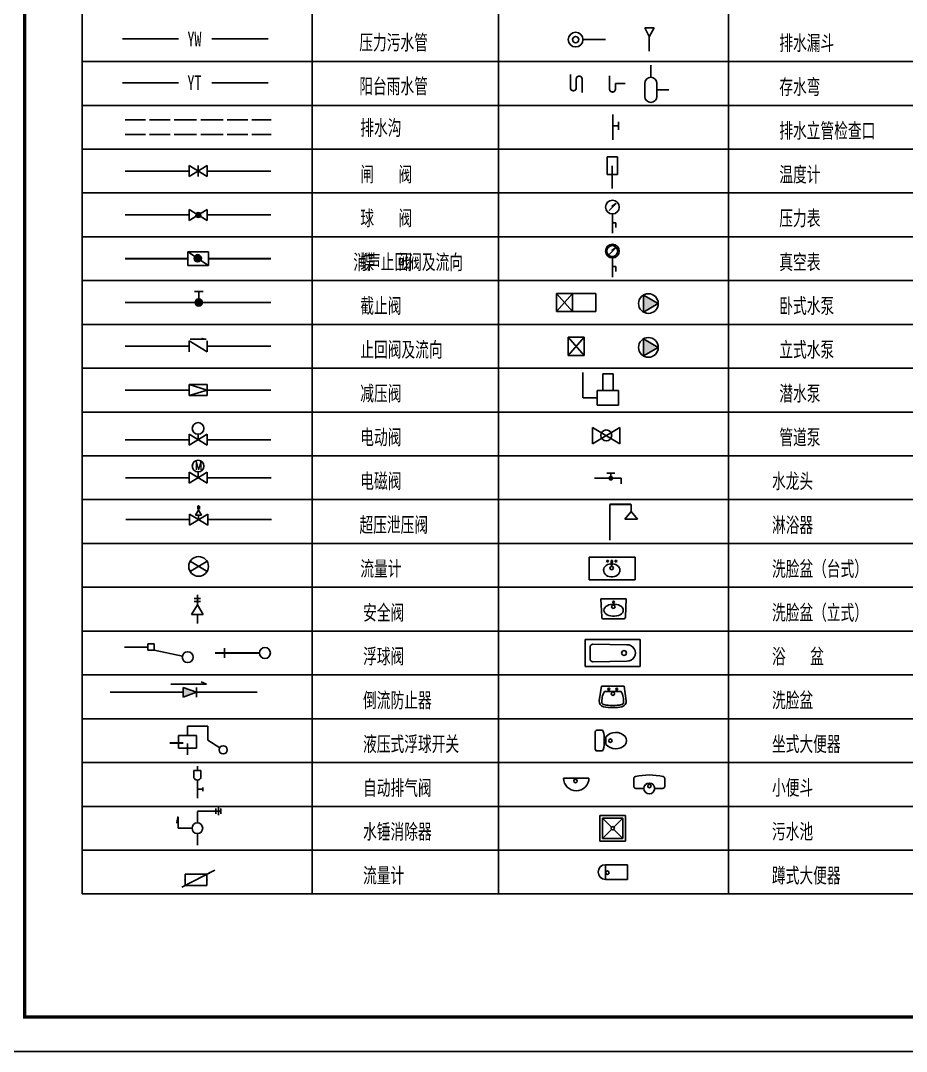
# Model space of a CAD drawing. Extents: x 1031190 to 1725648, y 733081 to 1571294.
# Drawn here: x 1101832 to 1127669, y 1434717 to 1464784 of the extents above; entities that cross this region are included whole.
import ezdxf
from ezdxf.enums import TextEntityAlignment as Align

# ---------------------------------------------------------------- set-up
doc = ezdxf.new("R2010")
doc.units = 0
doc.header["$LTSCALE"] = 1000
doc.header["$MEASUREMENT"] = 0
doc.layers.add('0s-水标注', color=7, linetype='Continuous')
doc.layers.add('图框', color=140, linetype='Continuous')
doc.styles.add('HZ', font='TXT', dxfattribs={"bigfont": 'HZTXT'})
doc.styles.add('ST', font='', dxfattribs={"width": 0.8})
doc.styles.get('ST').set_extended_font_data('SimSun')

# ---------------------------------------------------------------- blocks, each defined once
blk = doc.blocks.new('GDGDGRDGDRGDR')
at = {"layer": '图框'}
blk.add_lwpolyline([(148133, -148204), (190183, -148204), (190183, -118504), (148133, -118504)], close=True, dxfattribs=at)
at = {"layer": '图框', "const_width": 50}
blk.add_lwpolyline([(149383, -147704), (189683, -147704), (189683, -119004), (149383, -119004)], close=True, dxfattribs=at)
blk = doc.blocks.new('*X91')
at = {"color": 0, "linetype": 'Continuous'}
for p, q in [((-98904, -74050), (-98859, -74050)), ((-98903, -74040), (-98849, -74040)), ((-98894, -74060), (-98869, -74060)), ((-98888, -74030), (-98839, -74030)), ((-98884, -74070), (-98879, -74070)), ((-98873, -74020), (-98829, -74020)), ((-98858, -74010), (-98819, -74010)), ((-98843, -74000), (-98809, -74000)), ((-98828, -73990), (-98799, -73990)), ((-98813, -73980), (-98789, -73980)), ((-98798, -73970), (-98779, -73970)), ((-98783, -73960), (-98769, -73960)), ((-98768, -73950), (-98759, -73950)), ((-98753, -73940), (-98749, -73940))]:
    blk.add_line(p, q, dxfattribs=at)
blk = doc.blocks.new('*X95')
at = {"color": 0, "linetype": 'Continuous'}
for p, q in [((-73009, -33067), (-72910, -33067)), ((-73009, -33068), (-72909, -33068)), ((-73009, -33069), (-72909, -33069)), ((-73009, -33070), (-72909, -33070)), ((-73009, -33071), (-72909, -33071)), ((-73009, -33072), (-72909, -33072)), ((-73009, -33073), (-72909, -33073)), ((-73008, -33062), (-72911, -33062)), ((-73008, -33063), (-72910, -33063)), ((-73008, -33064), (-72910, -33064)), ((-73008, -33065), (-72910, -33065)), ((-73008, -33066), (-72910, -33066)), ((-73007, -33059), (-72911, -33059)), ((-73007, -33060), (-72911, -33060)), ((-73007, -33061), (-72911, -33061)), ((-73006, -33056), (-72912, -33056)), ((-73006, -33057), (-72912, -33057)), ((-73006, -33058), (-72912, -33058)), ((-73005, -33054), (-72913, -33054)), ((-73005, -33055), (-72913, -33055)), ((-73004, -33052), (-72914, -33052)), ((-73004, -33053), (-72914, -33053)), ((-73003, -33050), (-72915, -33050)), ((-73003, -33051), (-72915, -33051)), ((-73002, -33048), (-72916, -33048)), ((-73002, -33049), (-72916, -33049)), ((-73001, -33047), (-72917, -33047)), ((-73000, -33045), (-72918, -33045)), ((-73000, -33046), (-72918, -33046)), ((-72999, -33044), (-72919, -33044)), ((-72998, -33043), (-72920, -33043)), ((-72997, -33041), (-72922, -33041)), ((-72997, -33042), (-72921, -33042)), ((-72996, -33040), (-72922, -33040)), ((-72995, -33039), (-72923, -33039)), ((-72994, -33038), (-72924, -33038)), ((-72993, -33037), (-72926, -33037)), ((-72991, -33036), (-72927, -33036)), ((-72990, -33035), (-72928, -33035)), ((-72989, -33034), (-72929, -33034)), ((-72988, -33033), (-72931, -33033)), ((-72986, -33032), (-72932, -33032)), ((-72984, -33031), (-72934, -33031)), ((-72983, -33030), (-72936, -33030)), ((-72981, -33029), (-72937, -33029)), ((-72978, -33028), (-72940, -33028)), ((-72976, -33027), (-72942, -33027)), ((-72973, -33026), (-72945, -33026)), ((-72968, -33025), (-72950, -33025)), ((-73009, -33074), (-72909, -33074)), ((-73009, -33075), (-72909, -33075)), ((-73009, -33076), (-72909, -33076)), ((-73009, -33077), (-72909, -33077)), ((-73009, -33078), (-72909, -33078)), ((-73009, -33079), (-72909, -33079)), ((-73009, -33080), (-72909, -33080)), ((-73009, -33081), (-72910, -33081)), ((-73008, -33082), (-72910, -33082)), ((-73008, -33083), (-72910, -33083)), ((-73008, -33084), (-72910, -33084)), ((-73008, -33085), (-72910, -33085)), ((-73008, -33086), (-72910, -33086)), ((-73007, -33087), (-72911, -33087)), ((-73007, -33088), (-72911, -33088)), ((-73007, -33089), (-72911, -33089)), ((-73006, -33090), (-72912, -33090)), ((-73006, -33091), (-72912, -33091)), ((-73006, -33092), (-72912, -33092)), ((-73005, -33093), (-72913, -33093)), ((-73005, -33094), (-72913, -33094)), ((-73004, -33095), (-72914, -33095)), ((-73004, -33096), (-72914, -33096)), ((-73004, -33097), (-72915, -33097)), ((-73003, -33098), (-72915, -33098)), ((-73002, -33099), (-72916, -33099)), ((-73002, -33100), (-72916, -33100)), ((-73001, -33101), (-72917, -33101)), ((-73001, -33102), (-72918, -33102)), ((-73000, -33103), (-72918, -33103)), ((-72999, -33104), (-72919, -33104)), ((-72998, -33105), (-72920, -33105)), ((-72998, -33106), (-72921, -33106)), ((-72997, -33107), (-72921, -33107)), ((-72996, -33108), (-72922, -33108)), ((-72995, -33109), (-72923, -33109)), ((-72994, -33110), (-72924, -33110)), ((-72993, -33111), (-72925, -33111)), ((-72992, -33112), (-72926, -33112)), ((-72990, -33113), (-72928, -33113)), ((-72989, -33114), (-72929, -33114)), ((-72988, -33115), (-72930, -33115)), ((-72986, -33116), (-72932, -33116)), ((-72985, -33117), (-72933, -33117)), ((-72983, -33118), (-72935, -33118)), ((-72981, -33119), (-72937, -33119)), ((-72979, -33120), (-72939, -33120)), ((-72976, -33121), (-72942, -33121)), ((-72973, -33122), (-72945, -33122)), ((-72970, -33123), (-72949, -33123)), ((-72962, -33124), (-72956, -33124))]:
    blk.add_line(p, q, dxfattribs=at)
blk = doc.blocks.new('$VALVE$00000609')
for p, q in [((-344, -179), (459, 239)), ((263, 138), (-264, 138)), ((-264, 138), (-264, -137)), ((263, -137), (263, 138)), ((-264, -137), (263, -137))]:
    blk.add_line(p, q)
blk.add_lwpolyline([(459, 239, 0, 20, 0), (305, 171, 50, 50, 0)], format="xyseb")
for p in [(-264, 0), (263, 0)]:
    blk.add_point(p)

msp = doc.modelspace()

# ---------------------------------------------------------------- hatches: boundary and pattern name
at = {"layer": '0s-水标注', "ltscale": 1.5}
for points in [[(1107104.4, 1457851.5, 1.0000033), (1106891.4, 1457851.5, 1.0000033)], [(1120000.4, 1456281.5), (1120431.7, 1456530.5), (1120000.4, 1456779.5)], [(1120000.4, 1455003.5), (1120431.7, 1455252.5), (1120000.4, 1455501.5)], [(1106573.2, 1445049.2), (1106573.2, 1445333.2), (1106963.4, 1445191.2)]]:
    msp.add_hatch(color=256, dxfattribs=at).paths.add_polyline_path(points)

# ---------------------------------------------------------------- linework, layer by layer
for p, q in [((1103626.4, 1487257.7), (1103626.4, 1439308.9)), ((1110335.9, 1439308.9), (1110335.9, 1487266.9)), ((1115767.4, 1439308.9), (1115767.4, 1487266.9)), ((1122476.9, 1439308.9), (1122476.9, 1487266.9)), ((1120041.6, 1464571.6), (1120310, 1464571.6)), ((1120169.4, 1464316), (1120041.6, 1464571.6)), ((1120310, 1464571.6), (1120169.4, 1464313)), ((1103626.4, 1463590.9), (1152746.4, 1463590.9)), ((1120035.8, 1462574.8), (1120035.8, 1462953.4)), ((1120390.8, 1462574.8), (1120390.8, 1462953.4)), ((1103626.4, 1462312.9), (1152746.4, 1462312.9)), ((1104877.5, 1461888.6), (1105473.9, 1461888.6)), ((1105593.2, 1461888.6), (1106189.6, 1461888.6)), ((1106308.9, 1461888.6), (1106964.9, 1461888.6)), ((1107084.2, 1461888.6), (1107740.3, 1461888.6)), ((1107859.5, 1461888.6), (1108455.9, 1461888.6)), ((1108575.2, 1461888.6), (1109137.5, 1461888.6)), ((1119270.5, 1461713.5), (1119104.4, 1461713.5)), ((1119270.5, 1461832.3), (1119270.5, 1461594.7)), ((1104877.5, 1461459.2), (1105473.9, 1461459.2)), ((1105593.2, 1461459.2), (1106189.6, 1461459.2)), ((1106308.9, 1461459.2), (1106964.9, 1461459.2)), ((1107084.2, 1461459.2), (1107740.3, 1461459.2)), ((1107859.5, 1461459.2), (1108455.9, 1461459.2)), ((1108575.2, 1461459.2), (1109137.5, 1461459.2)), ((1103626.4, 1461034.9), (1152746.4, 1461034.9)), ((1118941.8, 1460293.5), (1118941.8, 1460815.3)), ((1118941.8, 1460815.3), (1119240.8, 1460815.3)), ((1119240.8, 1460293.5), (1119240.8, 1460815.3)), ((1106743.7, 1460236.2), (1107276.2, 1460555.7)), ((1106743.7, 1460555.7), (1107276.2, 1460236.2)), ((1106743.7, 1460555.7), (1106743.7, 1460236.2)), ((1107010, 1460555.7), (1107010, 1460236.2)), ((1107276.2, 1460555.7), (1107276.2, 1460236.2)), ((1118941.8, 1460293.5), (1119240.8, 1460293.5)), ((1103626.4, 1459756.9), (1152746.4, 1459756.9)), ((1118997.4, 1459250.1), (1119200.7, 1459453.6)), ((1119200.7, 1459453.6), (1119080.3, 1459373.2)), ((1106743.7, 1459277.7), (1106743.7, 1458958.2)), ((1106743.7, 1458958.2), (1107276.2, 1459277.7)), ((1106743.7, 1459277.7), (1107276.2, 1458958.2)), ((1107276.2, 1459277.7), (1107276.2, 1458958.2)), ((1119100.3, 1459353.2), (1119080.3, 1459373.2)), ((1119093.3, 1458885.7), (1119190.1, 1458885.7)), ((1119190.1, 1458885.7), (1119190.1, 1458746)), ((1103626.4, 1458478.9), (1152746.4, 1458478.9)), ((1106708.2, 1458035.2), (1107311.7, 1458035.2)), ((1107311.7, 1457644.7), (1106708.2, 1458035.2)), ((1106708.2, 1458035.2), (1106708.2, 1457644.7)), ((1107311.7, 1458035.2), (1107311.7, 1457644.7)), ((1118994.7, 1457958.8), (1119198, 1458162.2)), ((1119198, 1458162.2), (1119077.5, 1458081.8)), ((1119097.6, 1458061.8), (1119077.5, 1458081.8)), ((1106708.2, 1457644.7), (1107311.7, 1457644.7)), ((1119093.3, 1457607.7), (1119190.1, 1457607.7)), ((1119190.1, 1457607.7), (1119190.1, 1457468)), ((1103626.4, 1457200.9), (1152746.4, 1457200.9)), ((1106899.9, 1456881.4), (1107155.5, 1456881.4)), ((1107027.7, 1456561.9), (1107027.7, 1456881.4)), ((1117465.2, 1456828.2), (1117933.2, 1456295.7)), ((1117933.2, 1456828.2), (1117465.2, 1456295.7)), ((1117465.2, 1456295.7), (1117465.2, 1456828.2)), ((1117465.2, 1456828.2), (1118613.6, 1456828.2)), ((1117933.2, 1456295.7), (1117933.2, 1456828.2)), ((1118613.6, 1456828.2), (1118613.6, 1456295.7)), ((1120431.7, 1456530.5), (1120000.4, 1456779.5)), ((1120000.4, 1456779.5), (1120000.4, 1456281.5)), ((1120000.4, 1456281.5), (1120431.7, 1456530.5)), ((1117465.2, 1456295.7), (1118613.6, 1456295.7)), ((1103626.4, 1455922.9), (1152746.4, 1455922.9)), ((1117805.4, 1455017.7), (1117805.4, 1455550.2)), ((1118273.4, 1455550.2), (1117805.4, 1455017.7)), ((1117805.4, 1455550.2), (1118273.4, 1455017.7)), ((1117805.4, 1455550.2), (1118273.4, 1455550.2)), ((1118273.4, 1455017.7), (1118273.4, 1455550.2)), ((1106743.7, 1455443.7), (1107276.2, 1455124.2)), ((1106743.7, 1455443.7), (1106743.7, 1455124.2)), ((1106775.7, 1455496.9), (1107244.3, 1455496.9)), ((1107276.2, 1455443.7), (1107276.2, 1455124.2)), ((1120431.7, 1455252.5), (1120000.4, 1455501.5)), ((1120000.4, 1455501.5), (1120000.4, 1455003.5)), ((1120000.4, 1455003.5), (1120431.7, 1455252.5)), ((1117805.4, 1455017.7), (1118273.4, 1455017.7)), ((1103626.4, 1454644.9), (1152746.4, 1454644.9)), ((1119113.4, 1454483.9), (1118810.1, 1454483.9)), ((1118810.1, 1453992.8), (1118810.1, 1454483.9)), ((1119113.4, 1453992.8), (1119113.4, 1454483.9)), ((1106743.7, 1454165.7), (1107276.2, 1454165.7)), ((1106743.7, 1454165.7), (1107276.2, 1454005.9)), ((1106743.7, 1454165.7), (1106743.7, 1453846.2)), ((1107276.2, 1454165.7), (1107276.2, 1453846.2)), ((1107276.2, 1454005.9), (1106743.7, 1453846.2)), ((1106743.7, 1453846.2), (1107276.2, 1453846.2)), ((1118653.2, 1453563.4), (1118653.2, 1453992.8)), ((1118653.2, 1453992.8), (1119270.3, 1453992.8)), ((1119113.4, 1453992.8), (1118810.1, 1453992.8)), ((1119270.3, 1453563.4), (1119270.3, 1453992.8)), ((1118653.2, 1453563.4), (1119270.3, 1453563.4)), ((1103626.4, 1453366.9), (1152746.4, 1453366.9)), ((1118513.5, 1452919), (1118513.5, 1452439.8)), ((1118513.5, 1452919), (1119312.2, 1452439.8)), ((1118513.5, 1452439.8), (1119312.2, 1452919)), ((1119312.2, 1452919), (1119312.2, 1452439.8)), ((1106743.7, 1452718.2), (1107276.2, 1452398.7)), ((1107276.2, 1452718.2), (1106743.7, 1452398.7)), ((1106743.7, 1452718.2), (1106743.7, 1452398.7)), ((1107010, 1452568.2), (1107010, 1452716.4)), ((1107276.2, 1452718.2), (1107276.2, 1452398.7)), ((1103626.4, 1452088.9), (1152746.4, 1452088.9)), ((1103626.4, 1452088.9), (1152746.4, 1452088.9)), ((1106743.7, 1451609.7), (1106743.7, 1451290.2)), ((1106743.7, 1451290.2), (1107276.2, 1451609.7)), ((1106743.7, 1451609.7), (1107276.2, 1451290.2)), ((1107010, 1451449.9), (1107010, 1451620.3)), ((1107276.2, 1451609.7), (1107276.2, 1451290.2)), ((1118572, 1451434.1), (1119353, 1451434.1)), ((1118933.4, 1451581.1), (1119164.1, 1451581.1)), ((1119048.7, 1451434.1), (1119048.7, 1451581.1)), ((1119353, 1451287.1), (1119353, 1451434.1)), ((1103626.4, 1450810.9), (1140605.4, 1450810.9)), ((1107024.1, 1450505.2), (1106937.8, 1450361.5)), ((1107071.4, 1450597.2), (1106979.4, 1450597.2)), ((1107071.4, 1450553.5), (1106979.4, 1450553.5)), ((1107024.1, 1450505.2), (1107024.1, 1450653.1)), ((1107110.4, 1450361.5), (1107024.1, 1450505.2)), ((1119640.7, 1450673.7), (1119017.4, 1450673.7)), ((1119017.4, 1450673.7), (1119640.7, 1450673.7)), ((1119640.7, 1450460.7), (1119454.3, 1450241.6)), ((1119640.7, 1450460.7), (1119640.7, 1450673.7)), ((1119640.7, 1450526.7), (1119640.7, 1450673.7)), ((1119827, 1450241.6), (1119640.7, 1450460.7)), ((1106757.8, 1450069.8), (1107290.3, 1450389.3)), ((1106757.8, 1450389.3), (1107290.3, 1450069.8)), ((1106757.8, 1450389.3), (1106757.8, 1450069.8)), ((1107110.4, 1450361.5), (1106937.8, 1450361.5)), ((1107024.1, 1450229.5), (1107024.1, 1450361.5)), ((1107290.3, 1450389.3), (1107290.3, 1450069.8)), ((1119454.3, 1450241.6), (1119827, 1450241.6)), ((1103626.4, 1449532.9), (1140605.4, 1449532.9)), ((1106757.8, 1449022.7), (1107290.3, 1448703.2)), ((1106757.8, 1448703.2), (1107290.3, 1449022.7)), ((1119757.5, 1449137), (1118419.5, 1449137)), ((1118419.5, 1449137), (1118419.5, 1448476.3)), ((1118935.7, 1449033.5), (1118969.7, 1448999.5)), ((1118935.7, 1448999.5), (1118969.7, 1449033.5)), ((1119049.4, 1448938.5), (1119060.8, 1448938.5)), ((1119056.5, 1449040.5), (1119092.5, 1449040.5)), ((1119099.6, 1448938.5), (1119088.3, 1448938.5)), ((1119213.3, 1449033.5), (1119179.3, 1448999.5)), ((1119179.3, 1449033.4), (1119213.3, 1448999.5)), ((1119757.5, 1448476.3), (1119757.5, 1449137)), ((1119235.1, 1448893.2), (1119194.5, 1448915.4)), ((1118419.5, 1448476.3), (1119757.5, 1448476.3)), ((1103626.4, 1448254.9), (1140605.4, 1448254.9)), ((1106987.7, 1447744.9), (1106815.1, 1447457.4)), ((1107082.4, 1447928.8), (1106898.3, 1447928.8)), ((1107082.4, 1447841.4), (1106898.3, 1447841.4)), ((1107160.2, 1447457.4), (1106987.7, 1447744.9)), ((1118759.2, 1447919.5), (1118780.9, 1447389)), ((1118759.2, 1447919.5), (1119497.2, 1447919.5)), ((1119111.3, 1447838.1), (1119145.2, 1447804.1)), ((1119145.2, 1447838.1), (1119111.3, 1447804.1)), ((1119497.2, 1447919.5), (1119475.6, 1447389)), ((1107160.2, 1447457.4), (1106815.1, 1447457.4)), ((1119415.6, 1447331.5), (1118840.8, 1447331.5)), ((1103626.4, 1446976.9), (1140605.4, 1446976.9)), ((1105539, 1446602.6), (1105727.5, 1446602.6)), ((1105539, 1446602.6), (1105539, 1446416.2)), ((1105727.5, 1446602.6), (1105727.5, 1446416.2)), ((1118301.2, 1446733.9), (1119907.5, 1446733.9)), ((1118301.2, 1446733.9), (1118301.2, 1445942)), ((1119513.1, 1446576.5), (1118523, 1446591.9)), ((1119907.5, 1446733.9), (1119907.5, 1445942)), ((1105539, 1446416.2), (1105727.5, 1446416.2)), ((1105727.5, 1446416.2), (1106550.4, 1446248.3)), ((1107779.3, 1446195.9), (1107779.3, 1446479.9)), ((1118443.2, 1446449), (1118443.2, 1446513.4)), ((1118443.2, 1446449), (1118443.2, 1446226.8)), ((1118443.2, 1446226.8), (1118443.2, 1446162.5)), ((1118301.2, 1445942), (1119907.5, 1445942)), ((1118523, 1446084), (1119513.1, 1446099.3)), ((1103626.4, 1445698.9), (1140605.4, 1445698.9)), ((1106217.7, 1445428.6), (1107249.6, 1445428.6)), ((1106573.2, 1445049.2), (1106573.2, 1445333.2)), ((1106963.4, 1445191.2), (1106573.2, 1445333.2)), ((1106963.4, 1445049.2), (1106963.4, 1445333.2)), ((1107249.6, 1445428.6), (1107102.2, 1445497.9)), ((1118712.4, 1444944), (1118774.7, 1445374.3)), ((1118774.7, 1445374.3), (1119434.1, 1445374.3)), ((1119434.1, 1445374.3), (1119496.3, 1444944)), ((1106963.4, 1445191.2), (1106573.2, 1445049.2)), ((1119007.8, 1445213.3), (1118859.4, 1445213.3)), ((1119008.9, 1445262.8), (1118969.8, 1445301.8)), ((1118969.8, 1445262.8), (1119008.9, 1445301.8)), ((1119201, 1445213.3), (1119007.8, 1445213.3)), ((1119199.9, 1445262.8), (1119238.9, 1445301.8)), ((1119199.9, 1445301.8), (1119238.9, 1445262.8)), ((1119349.3, 1445213.3), (1119201, 1445213.3)), ((1103626.4, 1444420.9), (1140605.4, 1444420.9)), ((1106702.5, 1444203.2), (1107290, 1444203.2)), ((1106702.5, 1443933.4), (1106702.5, 1444203.2)), ((1107290, 1444203.2), (1107290, 1443796.6)), ((1106441.5, 1443933.4), (1106963.4, 1443933.4)), ((1106441.5, 1443933.4), (1106441.5, 1443560.7)), ((1106963.4, 1443933.4), (1106963.4, 1443560.7)), ((1118596, 1443519.9), (1118596, 1444043.9)), ((1118634.4, 1444082.3), (1118789, 1444082.3)), ((1118902.8, 1443890.6), (1118902.8, 1443673.3)), ((1106441.5, 1443560.7), (1106963.4, 1443560.7)), ((1107290, 1443796.6), (1107639.5, 1443575.9)), ((1118858, 1443801.1), (1118902.8, 1443801.1)), ((1118902.8, 1443762.8), (1118858, 1443762.8)), ((1118789, 1443481.6), (1118634.4, 1443481.6)), ((1103626.4, 1443142.9), (1140605.4, 1443142.9)), ((1106883.6, 1442908.5), (1107091.8, 1442908.5)), ((1106883.6, 1442700.8), (1106883.6, 1442908.5)), ((1107091.8, 1442700.8), (1107091.8, 1442908.5)), ((1117668.8, 1442689.3), (1118410, 1442689.3)), ((1119718.9, 1442444.1), (1119718.9, 1442676)), ((1120619.9, 1442676), (1120619.9, 1442444.1)), ((1106987.7, 1442365.6), (1107147.4, 1442365.6)), ((1107147.4, 1442418.8), (1107147.4, 1442312.3)), ((1120011.1, 1442386.6), (1119776.4, 1442386.6)), ((1120562.4, 1442386.6), (1120327.7, 1442386.6)), ((1103626.4, 1441864.9), (1140605.4, 1441864.9)), ((1107527.4, 1441804), (1107527.4, 1441644.3)), ((1107602.7, 1441843.9), (1107602.7, 1441604.3)), ((1107673.5, 1441804), (1107673.5, 1441644.3)), ((1118731.6, 1440853.2), (1118731.6, 1441598.7)), ((1118731.6, 1441598.7), (1119477.1, 1441598.7)), ((1118806.2, 1441524.1), (1119069.4, 1441260.9)), ((1118806.2, 1440927.7), (1118806.2, 1441524.1)), ((1118806.2, 1441524.1), (1119402.6, 1441524.1)), ((1119402.6, 1441524.1), (1119139.3, 1441260.8)), ((1119402.6, 1440927.7), (1119402.6, 1441524.1)), ((1119477.1, 1440853.2), (1119477.1, 1441598.7)), ((1119068.6, 1441190.1), (1118806.2, 1440927.7)), ((1119140.1, 1441190.2), (1119402.6, 1440927.7)), ((1118731.6, 1440853.2), (1119477.1, 1440853.2)), ((1118806.2, 1440927.7), (1119402.6, 1440927.7)), ((1103626.4, 1440586.9), (1140605.4, 1440586.9)), ((1118890.2, 1439734.9), (1118890.2, 1440160.9)), ((1118890.2, 1440160.9), (1119531.5, 1440160.9)), ((1119531.5, 1440160.9), (1119531.5, 1439734.9)), ((1118890.2, 1439734.9), (1119531.5, 1439734.9)), ((1103626.4, 1439308.9), (1152746.4, 1439308.9))]:
    msp.add_line(p, q, dxfattribs=at)
at = {"layer": '0s-水标注', "ltscale": 1.5, "const_width": 50}
for points in [[(1104798.2, 1464248.8), (1106444.9, 1464248.8)], [(1107407.5, 1464248.8), (1109058.2, 1464248.8)], [(1120169.4, 1463884.9), (1120169.4, 1464313)], [(1118234.4, 1464229.9), (1118894.1, 1464229.9)], [(1120213.3, 1463130.9), (1120213.3, 1463485.9)], [(1117869, 1463218.2), (1117869, 1462824.1)], [(1118039.4, 1463079.7), (1118039.4, 1462824.1)], [(1118209.8, 1463079.7), (1118209.8, 1462685.7)], [(1119010.6, 1463181), (1119010.6, 1462786.9)], [(1104798.2, 1462970.8), (1106444.9, 1462970.8)], [(1107407.5, 1462970.8), (1109058.2, 1462970.8)], [(1119181, 1462952.2), (1119468.4, 1462952.2)], [(1119181, 1462952.2), (1119181, 1462786.9)], [(1120390.8, 1462764.1), (1120745.8, 1462764.1)], [(1119104.4, 1462046.7), (1119104.4, 1461301.2)], [(1104877.5, 1460395.9), (1106743.7, 1460395.9)], [(1107276.2, 1460395.9), (1109137.5, 1460395.9)], [(1119088.4, 1460550.5), (1119088.4, 1459883.4)], [(1119093.3, 1459143.3), (1119093.3, 1458578.4)], [(1104877.5, 1459117.9), (1106743.7, 1459117.9)], [(1107276.2, 1459117.9), (1109137.5, 1459117.9)], [(1104877.5, 1457839.9), (1106708.2, 1457839.9)], [(1107311.7, 1457839.9), (1109137.5, 1457839.9)], [(1119093.3, 1457865.3), (1119093.3, 1457300.4)], [(1104877.5, 1456561.9), (1109137.5, 1456561.9)], [(1104877.5, 1455283.9), (1106743.7, 1455283.9)], [(1107276.2, 1455283.9), (1109137.5, 1455283.9)], [(1118234.3, 1454526.3), (1118234.3, 1453778.1)], [(1104877.5, 1454005.9), (1106743.7, 1454005.9)], [(1107276.2, 1454005.9), (1109137.5, 1454005.9)], [(1118234.3, 1453778.1), (1118653.2, 1453778.1)], [(1104877.5, 1452558.4), (1106743.7, 1452558.4)], [(1107276.2, 1452558.4), (1109137.5, 1452558.4)], [(1104886.5, 1451449.9), (1106743.7, 1451449.9)], [(1107276.2, 1451449.9), (1109146.5, 1451449.9)], [(1118575.1, 1451434.1), (1119353, 1451434.1)], [(1119353, 1451264.5), (1119353, 1451434.1)], [(1119017.4, 1450673.7), (1119017.4, 1449619.5)], [(1119017.4, 1450673.7), (1119640.7, 1450673.7)], [(1119640.7, 1450460.7), (1119640.7, 1450673.7)], [(1104891.6, 1450229.5), (1106757.8, 1450229.5)], [(1107290.3, 1450229.5), (1109151.6, 1450229.5)], [(1106987.7, 1447744.9), (1106987.7, 1448040.6)], [(1106987.7, 1447193.5), (1106987.7, 1447457.4)], [(1104857.7, 1446509.4), (1105539, 1446509.4)], [(1108798.2, 1446337.9), (1107503.5, 1446337.9)], [(1104435.7, 1445191.2), (1106573.2, 1445191.2)], [(1106963.4, 1445191.2), (1108734.9, 1445191.2)], [(1106578.8, 1443713.1), (1106178.8, 1443713.1)], [(1106702.5, 1443702.7), (1106702.5, 1443360.7)], [(1106987.7, 1443045), (1106987.7, 1442908.5)], [(1106987.7, 1442631.8), (1106987.7, 1442099.3)], [(1106987.7, 1441724.1), (1106987.7, 1441382.1)], [(1106987.7, 1441724.1), (1107673.5, 1441724.1)], [(1106423.9, 1441568), (1106385.7, 1441369.1)], [(1106423.9, 1441568), (1106423.9, 1441225.9)], [(1106423.9, 1441225.9), (1106831.5, 1441225.9)], [(1106987.7, 1441069.8), (1106987.7, 1440727.7)]]:
    msp.add_lwpolyline(points, dxfattribs=at)
for points in [[(1118209.8, 1463079.7, 1), (1118039.4, 1463079.7, 1)], [(1117869, 1462824.1, 1), (1118039.4, 1462824.1, 1)], [(1119010.6, 1462786.9, 1), (1119181, 1462786.9, 1)]]:
    msp.add_lwpolyline(points, format="xyb", dxfattribs=at)
at = {"layer": '0s-水标注', "ltscale": 1.5}
for points, const_width in [([(1106979.8, 1459114.8, 1), (1107050.8, 1459114.8, 1)], 71), ([(1106974.5, 1456561.9, 1), (1107081, 1456561.9, 1)], 106.5)]:
    msp.add_lwpolyline(points, format="xyb", close=True, dxfattribs=dict(at, const_width=const_width))
for points in [[(1119049.4, 1448938.5), (1119000.3, 1448930.7), (1118954.5, 1448915.4), (1118913.9, 1448893.2)], [(1119092.5, 1449040.5), (1119086.5, 1448896.5), (1119062.5, 1448896.5), (1119056.5, 1449040.5)], [(1119194.5, 1448915.4), (1119148.7, 1448930.7), (1119099.6, 1448938.5)], [(1118913.9, 1448893.2), (1118855.3, 1448832.7), (1118839.8, 1448796.9), (1118834.5, 1448759.5)], [(1118834.5, 1448759.5), (1118839.8, 1448717.1), (1118855.3, 1448676.5), (1118880.3, 1448639.6), (1118913.9, 1448607.9), (1118954.5, 1448582.8), (1119000.3, 1448565.5), (1119049.4, 1448556.6), (1119099.6, 1448556.6), (1119148.7, 1448565.5), (1119194.5, 1448582.8), (1119235.1, 1448607.9), (1119268.7, 1448639.6), (1119293.8, 1448676.5), (1119309.3, 1448717.1), (1119314.5, 1448759.5)], [(1119314.5, 1448759.5), (1119309.3, 1448796.9), (1119293.8, 1448832.7), (1119268.7, 1448865.3), (1119235.1, 1448893.2)], [(1119410.2, 1447585.5), (1119404.1, 1447622.3), (1119385.9, 1447657.5), (1119356.4, 1447689.6), (1119316.9, 1447717), (1119269.2, 1447738.8), (1119215.4, 1447753.8), (1119157.7, 1447761.5), (1119098.8, 1447761.5), (1119041.1, 1447753.8), (1118987.2, 1447738.8), (1118939.5, 1447717), (1118900.1, 1447689.6), (1118870.6, 1447657.5), (1118852.4, 1447622.3), (1118846.2, 1447585.5), (1118852.4, 1447548.7), (1118870.6, 1447513.5), (1118900.1, 1447481.5), (1118939.5, 1447454), (1118987.2, 1447432.2), (1119041.1, 1447417.2), (1119098.8, 1447409.5), (1119157.7, 1447409.5), (1119215.4, 1447417.2), (1119269.2, 1447432.2), (1119316.9, 1447454), (1119356.4, 1447481.5), (1119385.9, 1447513.5), (1119404.1, 1447548.7), (1119410.2, 1447585.5)]]:
    msp.add_lwpolyline(points, dxfattribs=at)
for centre, radius in [((1118021.4, 1464229.9), 213), ((1118021.4, 1464229.9), 91.6), ((1119093.3, 1459343.3), 200), ((1107015.3, 1459114.8), 71), ((1107010, 1459117.9), 31), ((1119093.7, 1458062.8), 200), ((1106997.9, 1457851.5), 106.5), ((1119090, 1458062.6), 158.8), ((1120144.1, 1456530.5), 287.6), ((1107027.7, 1456561.9), 106.5), ((1120144.1, 1455252.5), 287.6), ((1107010, 1452886.8), 170.4), ((1118914.2, 1452685), 159.8), ((1107010, 1451790.7), 170.4), ((1119048.7, 1451434.1), 50), ((1107024.1, 1448863), 287.6), ((1118952.7, 1449016.5), 24), ((1119196.3, 1449016.5), 24), ((1119073.3, 1448814.9), 50), ((1119120.7, 1447688.3), 50), ((1119128.2, 1447821.1), 24), ((1106706.9, 1446216.4), 159.8), ((1108957.9, 1446337.9), 159.8), ((1119433.9, 1446336.8), 70.5), ((1118989.4, 1445282.3), 27.6), ((1119108.9, 1445150.5), 50), ((1119219.4, 1445282.3), 27.6), ((1119035.4, 1443779.6), 50), ((1107740.7, 1443511.9), 119.8), ((1118018.8, 1442604.6), 50), ((1120169.4, 1442386.6), 158.3), ((1120174.4, 1442457.7), 50), ((1106987.7, 1441225.9), 156.2), ((1119104.3, 1441225.1), 50), ((1118948.2, 1439930.2), 50)]:
    msp.add_circle(centre, radius, dxfattribs=at)
for centre, radius, start, end in [((1120213.3, 1462953.4), 177.5, 0, 180), ((1120213.3, 1462574.8), 177.5, 180, 0), ((1119048.7, 1451434.1), 23, 0, 180), ((1119048.7, 1451434.1), 23, 180, 0), ((1118840.8, 1447391.5), 60, 182.3373, 270), ((1119415.6, 1447391.5), 60, 270, 357.66269), ((1118521.8, 1446513.4), 78.5, 89.11176, 180.00001), ((1119526.6, 1446337.9), 239, 266.76386, 93.23611), ((1118521.8, 1446162.5), 78.5, 179.99999, 270.88824), ((1119343.5, 1444937.8), 556.9, 150.35666, 186.38465), ((1118865.3, 1444937.8), 557, 353.61611, 29.64229), ((1118864.2, 1444922), 153.4, 171.77235, 259.00555), ((1118859.2, 1444906.2), 75.5, 203.63321, 260.44973), ((1119104.4, 1446158.2), 1412.7, 259.00558, 280.99442), ((1119104.4, 1446158.2), 1351.3, 259.00558, 280.99442), ((1119347.1, 1444909.4), 79.2, 280.96161, 334.95535), ((1119344.6, 1444922), 153.4, 280.99442, 8.22765), ((1118634.4, 1444043.9), 38.3, 90, 180.00001), ((1118789, 1444043.9), 38.3, 13.3667, 90), ((1117686.4, 1443781.9), 1171.6, 346.6333, 13.3667), ((1119189.7, 1443644.9), 377.7, 43.16322, 139.43984), ((1119284.4, 1443781.9), 217.8, 326.12478, 33.87524), ((1118634.4, 1443519.9), 38.3, 180.00001, 270), ((1119189.7, 1443918.9), 377.7, 220.56015, 316.83679), ((1118789, 1443519.9), 38.3, 270, 346.6333), ((1106987.7, 1442744.9), 113.1, 202.9735, 337.0265), ((1118039.4, 1442689.3), 370.6, 180, 0), ((1119776.4, 1442676), 57.5, 103.3667, 180), ((1120169.4, 1441022.2), 1757.4, 76.6333, 103.3667), ((1120562.4, 1442676), 57.5, 0, 76.6333), ((1119776.4, 1442444.1), 57.5, 180, 270), ((1120562.4, 1442444.1), 57.5, 270, 0), ((1118890.2, 1439947.9), 213, 90, 270)]:
    msp.add_arc(centre, radius, start, end, dxfattribs=at)
msp.add_solid([(1107116.5, 1455496.9), (1107244.3, 1455496.9), (1107116.5, 1455496.9), (1107116.5, 1455539.5)], dxfattribs=at)

# ---------------------------------------------------------------- block references
at = {"xscale": 2, "yscale": 2, "zscale": 2}
msp.add_blockref('GDGDGRDGDRGDR', (803182.9, 1731125.5), dxfattribs=at)
at = {"layer": '0s-水标注', "ltscale": 1.5, "xscale": 0.7099999999627471, "yscale": 0.7099999999627471, "zscale": 0.7099999999627471}
for p in [(1189306.1, 1511944.6), (1189303.4, 1510653.2)]:
    msp.add_blockref('*X91', p, dxfattribs=at)
at = {"layer": '0s-水标注', "ltscale": 1.5, "xscale": -1}
msp.add_blockref('*X95', (1046089.7, 1484508.2), dxfattribs=at)
at = {"layer": '0s-水标注', "xscale": 1.2, "yscale": 1.2, "zscale": 1.2}
msp.add_blockref('$VALVE$00000609', (1106948.6, 1439718.2), dxfattribs=at)

# ---------------------------------------------------------------- texts
at = {"layer": '0s-水标注', "ltscale": 1.5, "style": 'ST', "width": 0.7}
for s, p in [('YW', (1106901.8, 1464248.8)), ('YT', (1106901.8, 1462970.8))]:
    msp.add_text(s, height=426, dxfattribs=at).set_placement(p, align=Align.MIDDLE)
at = {"layer": '0s-水标注', "style": 'HZ', "width": 0.8}
for s, height, p in [('压力污水管', 500, (1111711.5, 1463881.8)), ('排水漏斗', 500, (1123962.5, 1463865.2)), ('阳台雨水管', 500, (1111711.5, 1462603.8)), ('存水弯', 500, (1123962.5, 1462585)), ('排水沟', 500, (1111740.4, 1461390.9)), ('排水立管检查口', 500, (1123962.5, 1461307)), ('闸  阀', 500, (1111740.4, 1460033.4)), ('温度计', 500, (1123962.5, 1460029)), ('球  阀', 500, (1111740.4, 1458755.4)), ('压力表', 500, (1123962.5, 1458753.2)), ('消声止回阀及流向', 500, (1111536.3, 1457475.2)), ('蝶  阀', 500, (1111740.4, 1457477.4)), ('真空表', 500, (1123962.5, 1457475.2)), ('截止阀', 500, (1111740.4, 1456197.2)), ('卧式水泵', 500, (1123962.5, 1456197.2)), ('止回阀及流向', 500, (1111740.4, 1454921.4)), ('立式水泵', 500, (1123962.5, 1454919.2)), ('减压阀', 500, (1111740.4, 1453643.4)), ('潜水泵', 500, (1123962.5, 1453641.2)), ('电动阀', 500, (1111740.4, 1452365.4)), ('管道泵', 500, (1123962.5, 1452363.2)), ('M', 250, (1106920.4, 1451677.4)), ('电磁阀', 500, (1111740.4, 1451087.4)), ('水龙头', 500, (1123748.7, 1451085.2)), ('超压泄压阀', 500, (1111716.3, 1449809.4)), ('淋浴器', 500, (1123748.7, 1449805)), ('流量计', 500, (1111740.4, 1448531.4)), ('洗脸盆（台式）', 500, (1123748.7, 1448529.2)), ('安全阀', 500, (1111821.5, 1447249)), ('洗脸盆（立式）', 500, (1123748.7, 1447251.2)), ('浮球阀', 500, (1111821.5, 1445975.4)), ('浴  盆', 500, (1123748.7, 1445973.2)), ('倒流防止器', 500, (1111821.5, 1444693)), ('洗脸盆', 500, (1123748.7, 1444695.2)), ('液压式浮球开关', 500, (1111821.5, 1443417.2)), ('坐式大便器', 500, (1123748.7, 1443417.2)), ('自动排气阀', 500, (1111821.5, 1442139.2)), ('小便斗', 500, (1123748.7, 1442143.6)), ('水锤消除器', 500, (1111821.5, 1440861.2)), ('污水池', 500, (1123748.7, 1440865.6)), ('流量计', 500, (1111821.5, 1439583.2)), ('蹲式大便器', 500, (1123748.7, 1439583.2))]:
    msp.add_text(s, height=height, rotation=0, dxfattribs=at).set_placement(p)

doc.saveas('drawing.dxf')
